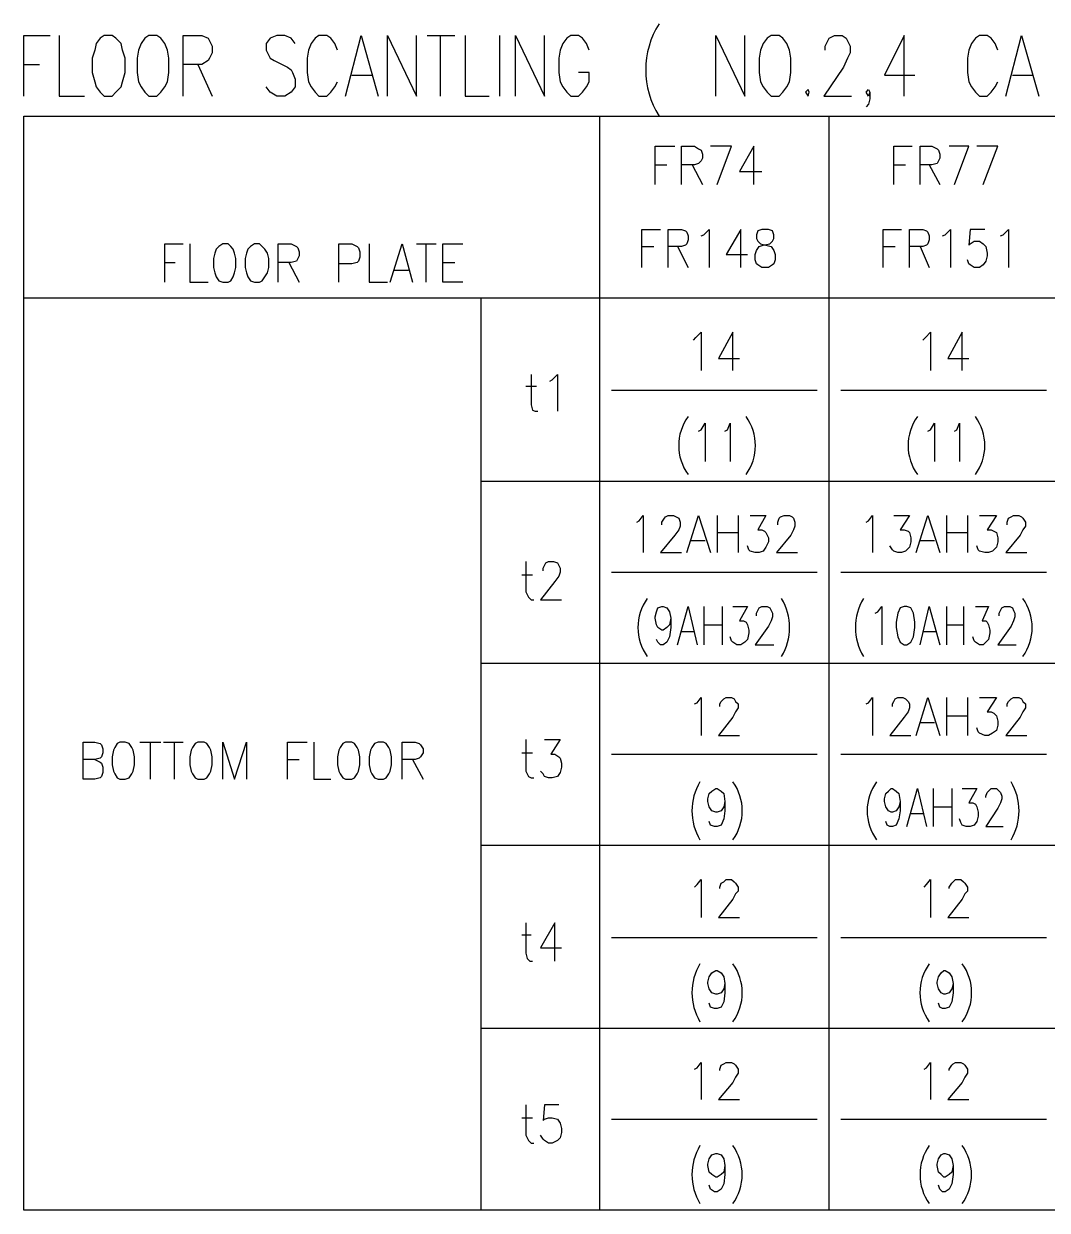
# Model space of a CAD drawing. Header units: millimetres. Extents: x 0.6 to 49, y 0.3 to 23.1.
# Drawn here: x 39.073 to 41.661, y 4.077 to 7.077 of the extents above; entities that cross this region are included whole.
import ezdxf

# ---------------------------------------------------------------- set-up
doc = ezdxf.new("R2010")
doc.units = ezdxf.units.MM
doc.layers.add('PDF_Geometry', color=7, linetype='Continuous')

msp = doc.modelspace()

# ---------------------------------------------------------------- linework, layer by layer
at = {"layer": 'PDF_Geometry', "lineweight": 25}
for points in [[(39.0728, 6.8933), (39.0728, 7.0467), (39.1394, 7.0467)], [(39.1628, 7.0467), (39.1628, 6.8933), (39.2261, 6.8933)], [(39.4761, 6.8933), (39.4761, 7.0467), (39.5228, 7.0467), (39.5394, 7.04), (39.5428, 7.0333), (39.5494, 7.02), (39.5494, 7.0033), (39.5428, 6.99), (39.5394, 6.9833), (39.5228, 6.9733), (39.4761, 6.9733)], [(39.7594, 7.0267), (39.7494, 7.04), (39.7328, 7.0467), (39.7128, 7.0467), (39.6961, 7.04), (39.6861, 7.0267), (39.6861, 7.01), (39.6928, 6.9967), (39.6961, 6.99), (39.7061, 6.9833), (39.7394, 6.9667), (39.7494, 6.96), (39.7528, 6.9533), (39.7594, 6.9367), (39.7594, 6.9167), (39.7494, 6.9033), (39.7328, 6.8933), (39.7128, 6.8933), (39.6961, 6.9033), (39.6861, 6.9167)], [(39.8661, 7.01), (39.8594, 7.0267), (39.8494, 7.04), (39.8394, 7.0467), (39.8194, 7.0467), (39.8094, 7.04), (39.7994, 7.0267), (39.7928, 7.01), (39.7894, 6.99), (39.7894, 6.9533), (39.7928, 6.93), (39.7994, 6.9167), (39.8094, 6.9033), (39.8194, 6.8933), (39.8394, 6.8933), (39.8494, 6.9033), (39.8594, 6.9167), (39.8661, 6.93)], [(39.8861, 6.8933), (39.9261, 7.0467), (39.9694, 6.8933)], [(39.9928, 6.8933), (39.9928, 7.0467), (40.0661, 6.8933), (40.0661, 7.0467)], [(40.0928, 7.0467), (40.1628, 7.0467)], [(40.1261, 7.0467), (40.1261, 6.8933)], [(40.1894, 7.0467), (40.1894, 6.8933), (40.2494, 6.8933)], [(40.2761, 7.0467), (40.2761, 6.8933)], [(40.3161, 6.8933), (40.3161, 7.0467), (40.3894, 6.8933), (40.3894, 7.0467)], [(40.5028, 7.01), (40.4961, 7.0267), (40.4861, 7.04), (40.4761, 7.0467), (40.4561, 7.0467), (40.4461, 7.04), (40.4361, 7.0267), (40.4294, 7.01), (40.4261, 6.99), (40.4261, 6.9533), (40.4294, 6.93), (40.4361, 6.9167), (40.4461, 6.9033), (40.4561, 6.8933), (40.4761, 6.8933), (40.4861, 6.9033), (40.4961, 6.9167), (40.5028, 6.93), (40.5028, 6.9533), (40.4761, 6.9533)], [(40.8228, 6.8933), (40.8228, 7.0467), (40.8961, 6.8933), (40.8961, 7.0467)], [(41.0994, 7.01), (41.0994, 7.02), (41.1061, 7.0333), (41.1094, 7.04), (41.1228, 7.0467), (41.1428, 7.0467), (41.1528, 7.04), (41.1561, 7.0333), (41.1628, 7.02), (41.1628, 7.0033), (41.1561, 6.99), (41.1461, 6.9667), (41.0961, 6.8933), (41.1661, 6.8933)], [(41.2994, 6.8933), (41.2994, 7.0467), (41.2494, 6.9467), (41.3261, 6.9467)], [(41.5361, 7.01), (41.5294, 7.0267), (41.5194, 7.04), (41.5094, 7.0467), (41.4894, 7.0467), (41.4794, 7.04), (41.4694, 7.0267), (41.4628, 7.01), (41.4594, 6.99), (41.4594, 6.9533), (41.4628, 6.93), (41.4694, 6.9167), (41.4794, 6.9033), (41.4894, 6.8933), (41.5094, 6.8933), (41.5194, 6.9033), (41.5294, 6.9167), (41.5361, 6.93)], [(41.5561, 6.8933), (41.5961, 7.0467), (41.6394, 6.8933)], [(39.0728, 6.9733), (39.1128, 6.9733)], [(39.5128, 6.9733), (39.5494, 6.8933)], [(39.9028, 6.9467), (39.9528, 6.9467)], [(41.5728, 6.9467), (41.6228, 6.9467)], [(41.2128, 6.9033), (41.2094, 6.8933), (41.2028, 6.9033), (41.2094, 6.91), (41.2128, 6.9033), (41.2128, 6.8867), (41.2094, 6.8733), (41.2028, 6.8667)], [(40.5294, 4.0767), (40.5294, 6.8433)], [(41.1094, 4.0767), (41.1094, 6.8433)], [(40.6694, 6.67), (40.6694, 6.7667), (40.7194, 6.7667)], [(40.7361, 6.67), (40.7361, 6.7667), (40.7694, 6.7667), (40.7794, 6.76), (40.7861, 6.7567), (40.7894, 6.7467), (40.7894, 6.7367), (40.7861, 6.73), (40.7794, 6.7233), (40.7694, 6.72), (40.7361, 6.72)], [(40.8261, 6.67), (40.8628, 6.7667), (40.8094, 6.7667)], [(40.9194, 6.67), (40.9194, 6.7667), (40.8828, 6.7033), (40.9394, 6.7033)], [(41.2728, 6.67), (41.2728, 6.7667), (41.3194, 6.7667)], [(41.3394, 6.67), (41.3394, 6.7667), (41.3694, 6.7667), (41.3828, 6.76), (41.3861, 6.7567), (41.3894, 6.7467), (41.3894, 6.7367), (41.3861, 6.73), (41.3828, 6.7233), (41.3694, 6.72), (41.3394, 6.72)], [(41.4261, 6.67), (41.4628, 6.7667), (41.4128, 6.7667)], [(41.4994, 6.67), (41.5361, 6.7667), (41.4828, 6.7667)], [(40.6694, 6.72), (40.6994, 6.72)], [(40.7628, 6.72), (40.7894, 6.67)], [(41.2728, 6.72), (41.3028, 6.72)], [(41.3628, 6.72), (41.3894, 6.67)], [(40.6361, 6.46), (40.6361, 6.5567), (40.6828, 6.5567)], [(40.7028, 6.46), (40.7028, 6.5567), (40.7361, 6.5567), (40.7461, 6.5533), (40.7494, 6.55), (40.7528, 6.54), (40.7528, 6.53), (40.7494, 6.52), (40.7461, 6.5167), (40.7361, 6.5133), (40.7028, 6.5133)], [(40.7861, 6.54), (40.7928, 6.5433), (40.8061, 6.5567), (40.8061, 6.46)], [(40.8861, 6.46), (40.8861, 6.5567), (40.8494, 6.4933), (40.9028, 6.4933)], [(41.2461, 6.46), (41.2461, 6.5567), (41.2928, 6.5567)], [(41.3128, 6.46), (41.3128, 6.5567), (41.3461, 6.5567), (41.3561, 6.5533), (41.3594, 6.55), (41.3628, 6.54), (41.3628, 6.53), (41.3594, 6.52), (41.3561, 6.5167), (41.3461, 6.5133), (41.3128, 6.5133)], [(41.3961, 6.54), (41.4028, 6.5433), (41.4161, 6.5567), (41.4161, 6.46)], [(41.5028, 6.5567), (41.4661, 6.5567), (41.4628, 6.5167), (41.4661, 6.52), (41.4761, 6.5267), (41.4894, 6.5267), (41.4994, 6.52), (41.5061, 6.5133), (41.5094, 6.4967), (41.5094, 6.49), (41.5061, 6.4767), (41.4994, 6.4667), (41.4894, 6.46), (41.4761, 6.46), (41.4661, 6.4667), (41.4628, 6.47), (41.4594, 6.48)], [(41.5428, 6.54), (41.5494, 6.5433), (41.5628, 6.5567), (41.5628, 6.46)], [(39.4294, 6.4233), (39.4294, 6.52), (39.4761, 6.52)], [(39.4928, 6.52), (39.4928, 6.4233), (39.5394, 6.4233)], [(39.7161, 6.4233), (39.7161, 6.52), (39.7494, 6.52), (39.7628, 6.5133), (39.7661, 6.51), (39.7694, 6.5), (39.7694, 6.49), (39.7661, 6.4833), (39.7628, 6.4767), (39.7494, 6.4733), (39.7161, 6.4733)], [(39.8694, 6.4233), (39.8694, 6.52), (39.9028, 6.52), (39.9161, 6.5133), (39.9194, 6.51), (39.9228, 6.5), (39.9228, 6.4867), (39.9194, 6.4767), (39.9161, 6.4733), (39.9028, 6.47), (39.8694, 6.47)], [(39.9461, 6.52), (39.9461, 6.4233), (39.9928, 6.4233)], [(39.9994, 6.4233), (40.0294, 6.52), (40.0561, 6.4233)], [(40.0661, 6.52), (40.1161, 6.52)], [(40.0894, 6.52), (40.0894, 6.4233)], [(40.1828, 6.4233), (40.1328, 6.4233), (40.1328, 6.52), (40.1828, 6.52)], [(40.6361, 6.5133), (40.6661, 6.5133)], [(40.7261, 6.5133), (40.7528, 6.46)], [(41.2461, 6.5133), (41.2761, 6.5133)], [(41.3394, 6.5133), (41.3628, 6.46)], [(39.4294, 6.4733), (39.4561, 6.4733)], [(39.7428, 6.4733), (39.7694, 6.4233)], [(40.0094, 6.4533), (40.0461, 6.4533)], [(40.1328, 6.4733), (40.1628, 6.4733)], [(39.0728, 6.3833), (48.0728, 6.3833)], [(40.2294, 4.0767), (40.2294, 6.3833)], [(40.7661, 6.2767), (40.7728, 6.2833), (40.7861, 6.2967), (40.7861, 6.2)], [(40.8661, 6.2), (40.8661, 6.2967), (40.8294, 6.23), (40.8828, 6.23)], [(41.3461, 6.2767), (41.3528, 6.2833), (41.3661, 6.2967), (41.3661, 6.2)], [(41.4461, 6.2), (41.4461, 6.2967), (41.4094, 6.23), (41.4628, 6.23)], [(40.3561, 6.19), (40.3561, 6.1133), (40.3594, 6.1), (40.3661, 6.0967), (40.3728, 6.0967)], [(40.4028, 6.1733), (40.4094, 6.1767), (40.4228, 6.19), (40.4228, 6.0967)], [(40.3428, 6.16), (40.3694, 6.16)], [(40.5594, 6.15), (41.0794, 6.15)], [(41.1394, 6.15), (41.6594, 6.15)], [(40.7794, 6.0467), (40.7861, 6.05), (40.7961, 6.0667), (40.7961, 5.97)], [(40.8461, 6.0467), (40.8528, 6.05), (40.8594, 6.0667), (40.8594, 5.97)], [(41.3594, 6.0467), (41.3661, 6.05), (41.3761, 6.0667), (41.3761, 5.97)], [(41.4261, 6.0467), (41.4328, 6.05), (41.4394, 6.0667), (41.4394, 5.97)], [(40.2294, 5.92), (48.0728, 5.92)], [(40.6228, 5.8167), (40.6294, 5.82), (40.6394, 5.8333), (40.6394, 5.74)], [(40.6861, 5.81), (40.6861, 5.8167), (40.6928, 5.8267), (40.6961, 5.83), (40.7028, 5.8333), (40.7161, 5.8333), (40.7228, 5.83), (40.7294, 5.8267), (40.7328, 5.8167), (40.7328, 5.8067), (40.7294, 5.7967), (40.7194, 5.7833), (40.6828, 5.74), (40.7361, 5.74)], [(40.7494, 5.74), (40.7794, 5.8333), (40.8094, 5.74)], [(40.8261, 5.8333), (40.8261, 5.74)], [(40.8794, 5.8333), (40.8794, 5.74)], [(40.9094, 5.8333), (40.9494, 5.8333), (40.9294, 5.7967), (40.9394, 5.7967), (40.9461, 5.7933), (40.9494, 5.79), (40.9561, 5.7767), (40.9561, 5.7667), (40.9494, 5.7533), (40.9428, 5.7433), (40.9328, 5.74), (40.9228, 5.74), (40.9094, 5.7433), (40.9061, 5.7467), (40.9028, 5.7567)], [(40.9794, 5.81), (40.9794, 5.8167), (40.9828, 5.8267), (40.9861, 5.83), (40.9961, 5.8333), (41.0094, 5.8333), (41.0161, 5.83), (41.0194, 5.8267), (41.0228, 5.8167), (41.0228, 5.8067), (41.0194, 5.7967), (41.0128, 5.7833), (40.9761, 5.74), (41.0294, 5.74)], [(41.2028, 5.8167), (41.2094, 5.82), (41.2194, 5.8333), (41.2194, 5.74)], [(41.2728, 5.8333), (41.3128, 5.8333), (41.2894, 5.7967), (41.2994, 5.7967), (41.3094, 5.7933), (41.3128, 5.79), (41.3161, 5.7767), (41.3161, 5.7667), (41.3128, 5.7533), (41.3028, 5.7433), (41.2928, 5.74), (41.2828, 5.74), (41.2728, 5.7433), (41.2694, 5.7467), (41.2628, 5.7567)], [(41.3294, 5.74), (41.3594, 5.8333), (41.3894, 5.74)], [(41.4061, 5.8333), (41.4061, 5.74)], [(41.4594, 5.8333), (41.4594, 5.74)], [(41.4894, 5.8333), (41.5328, 5.8333), (41.5094, 5.7967), (41.5194, 5.7967), (41.5261, 5.7933), (41.5328, 5.79), (41.5361, 5.7767), (41.5361, 5.7667), (41.5328, 5.7533), (41.5228, 5.7433), (41.5128, 5.74), (41.5028, 5.74), (41.4894, 5.7433), (41.4861, 5.7467), (41.4828, 5.7567)], [(41.5594, 5.81), (41.5594, 5.8167), (41.5628, 5.8267), (41.5694, 5.83), (41.5761, 5.8333), (41.5894, 5.8333), (41.5961, 5.83), (41.5994, 5.8267), (41.6061, 5.8167), (41.6061, 5.8067), (41.5994, 5.7967), (41.5928, 5.7833), (41.5561, 5.74), (41.6094, 5.74)], [(40.8261, 5.79), (40.8794, 5.79)], [(41.4061, 5.79), (41.4594, 5.79)], [(40.7594, 5.77), (40.7961, 5.77)], [(41.3394, 5.77), (41.3761, 5.77)], [(40.3428, 5.7167), (40.3428, 5.64), (40.3494, 5.6267), (40.3561, 5.62), (40.3628, 5.62)], [(40.3861, 5.6933), (40.3861, 5.7), (40.3894, 5.7067), (40.3928, 5.7133), (40.3994, 5.7167), (40.4128, 5.7167), (40.4228, 5.7133), (40.4261, 5.7067), (40.4294, 5.7), (40.4294, 5.69), (40.4261, 5.68), (40.4161, 5.6667), (40.3794, 5.62), (40.4328, 5.62)], [(40.3328, 5.6833), (40.3594, 5.6833)], [(40.5594, 5.69), (41.0794, 5.69)], [(41.1394, 5.69), (41.6594, 5.69)], [(40.7094, 5.5733), (40.7061, 5.5567), (40.6994, 5.55), (40.6894, 5.5433), (40.6861, 5.5433), (40.6761, 5.55), (40.6728, 5.5567), (40.6694, 5.5733), (40.6694, 5.5767), (40.6728, 5.59), (40.6761, 5.6), (40.6861, 5.6033), (40.6894, 5.6033), (40.6994, 5.6), (40.7061, 5.59), (40.7094, 5.5733), (40.7094, 5.55), (40.7061, 5.5267), (40.6994, 5.5133), (40.6894, 5.5067), (40.6828, 5.5067), (40.6761, 5.5133), (40.6728, 5.52)], [(40.7261, 5.5067), (40.7528, 5.6033), (40.7761, 5.5067)], [(40.7928, 5.6033), (40.7928, 5.5067)], [(40.8394, 5.6033), (40.8394, 5.5067)], [(40.8661, 5.6033), (40.9028, 5.6033), (40.8828, 5.5667), (40.8928, 5.5667), (40.8994, 5.5633), (40.9028, 5.5567), (40.9061, 5.5433), (40.9061, 5.5367), (40.9028, 5.52), (40.8961, 5.5133), (40.8861, 5.5067), (40.8761, 5.5067), (40.8661, 5.5133), (40.8628, 5.5167), (40.8594, 5.5267)], [(40.9261, 5.58), (40.9261, 5.5867), (40.9294, 5.5933), (40.9328, 5.6), (40.9394, 5.6033), (40.9528, 5.6033), (40.9594, 5.6), (40.9628, 5.5933), (40.9661, 5.5867), (40.9661, 5.5767), (40.9628, 5.5667), (40.9561, 5.5533), (40.9228, 5.5067), (40.9694, 5.5067)], [(41.2261, 5.5867), (41.2328, 5.59), (41.2428, 5.6033), (41.2428, 5.5067)], [(41.3394, 5.5067), (41.3628, 5.6033), (41.3894, 5.5067)], [(41.4061, 5.6033), (41.4061, 5.5067)], [(41.4494, 5.6033), (41.4494, 5.5067)], [(41.4794, 5.6033), (41.5128, 5.6033), (41.4961, 5.5667), (41.5061, 5.5667), (41.5094, 5.5633), (41.5128, 5.5567), (41.5161, 5.5433), (41.5161, 5.5367), (41.5128, 5.52), (41.5061, 5.5133), (41.4994, 5.5067), (41.4894, 5.5067), (41.4794, 5.5133), (41.4761, 5.5167), (41.4728, 5.5267)], [(41.5394, 5.58), (41.5394, 5.5867), (41.5428, 5.5933), (41.5461, 5.6), (41.5528, 5.6033), (41.5661, 5.6033), (41.5728, 5.6), (41.5761, 5.5933), (41.5794, 5.5867), (41.5794, 5.5767), (41.5761, 5.5667), (41.5694, 5.5533), (41.5361, 5.5067), (41.5828, 5.5067)], [(40.7928, 5.5567), (40.8394, 5.5567)], [(41.4061, 5.5567), (41.4494, 5.5567)], [(40.7361, 5.54), (40.7661, 5.54)], [(41.3461, 5.54), (41.3794, 5.54)], [(40.2294, 5.46), (48.0728, 5.46)], [(40.7694, 5.3567), (40.7761, 5.36), (40.7861, 5.3733), (40.7861, 5.2767)], [(40.8328, 5.35), (40.8328, 5.3567), (40.8361, 5.3633), (40.8428, 5.37), (40.8494, 5.3733), (40.8628, 5.3733), (40.8694, 5.37), (40.8728, 5.3633), (40.8794, 5.3567), (40.8794, 5.3467), (40.8728, 5.3367), (40.8661, 5.3233), (40.8294, 5.2767), (40.8828, 5.2767)], [(41.2028, 5.3567), (41.2094, 5.36), (41.2194, 5.3733), (41.2194, 5.2767)], [(41.2694, 5.35), (41.2694, 5.3567), (41.2728, 5.3633), (41.2761, 5.37), (41.2828, 5.3733), (41.2961, 5.3733), (41.3028, 5.37), (41.3094, 5.3633), (41.3128, 5.3567), (41.3128, 5.3467), (41.3094, 5.3367), (41.2994, 5.3233), (41.2628, 5.2767), (41.3161, 5.2767)], [(41.3294, 5.2767), (41.3594, 5.3733), (41.3894, 5.2767)], [(41.4061, 5.3733), (41.4061, 5.2767)], [(41.4594, 5.3733), (41.4594, 5.2767)], [(41.4894, 5.3733), (41.5328, 5.3733), (41.5094, 5.3367), (41.5194, 5.3367), (41.5261, 5.3333), (41.5328, 5.3267), (41.5361, 5.3133), (41.5361, 5.3033), (41.5328, 5.29), (41.5228, 5.2833), (41.5128, 5.2767), (41.5028, 5.2767), (41.4894, 5.2833), (41.4861, 5.2867), (41.4828, 5.2967)], [(41.5594, 5.35), (41.5594, 5.3567), (41.5628, 5.3633), (41.5694, 5.37), (41.5761, 5.3733), (41.5894, 5.3733), (41.5961, 5.37), (41.5994, 5.3633), (41.6061, 5.3567), (41.6061, 5.3467), (41.5994, 5.3367), (41.5928, 5.3233), (41.5561, 5.2767), (41.6094, 5.2767)], [(41.3394, 5.31), (41.3761, 5.31)], [(41.4061, 5.3267), (41.4594, 5.3267)], [(39.2528, 5.2167), (39.2661, 5.21), (39.2694, 5.2067), (39.2728, 5.1967), (39.2728, 5.1833), (39.2694, 5.1733), (39.2661, 5.17), (39.2528, 5.1667), (39.2228, 5.1667), (39.2228, 5.26), (39.2528, 5.26), (39.2661, 5.2567), (39.2694, 5.2533), (39.2728, 5.2433), (39.2728, 5.2333), (39.2694, 5.2233), (39.2661, 5.22), (39.2528, 5.2167), (39.2228, 5.2167)], [(39.3661, 5.26), (39.4194, 5.26)], [(39.3928, 5.26), (39.3928, 5.1667)], [(39.4261, 5.26), (39.4761, 5.26)], [(39.4528, 5.26), (39.4528, 5.1667)], [(39.5761, 5.1667), (39.5761, 5.26), (39.6061, 5.1667), (39.6361, 5.26), (39.6361, 5.1667)], [(39.7394, 5.1667), (39.7394, 5.26), (39.7894, 5.26)], [(39.8061, 5.26), (39.8061, 5.1667), (39.8494, 5.1667)], [(40.0294, 5.1667), (40.0294, 5.26), (40.0628, 5.26), (40.0728, 5.2567), (40.0761, 5.2533), (40.0828, 5.2433), (40.0828, 5.2333), (40.0761, 5.2233), (40.0728, 5.22), (40.0628, 5.2167), (40.0294, 5.2167)], [(40.3428, 5.2667), (40.3428, 5.1867), (40.3494, 5.1733), (40.3561, 5.17), (40.3628, 5.17)], [(40.3894, 5.2667), (40.4294, 5.2667), (40.4061, 5.23), (40.4161, 5.23), (40.4261, 5.2233), (40.4294, 5.22), (40.4328, 5.2067), (40.4328, 5.1967), (40.4294, 5.1833), (40.4228, 5.1733), (40.4094, 5.17), (40.3994, 5.17), (40.3894, 5.1733), (40.3861, 5.18), (40.3794, 5.1867)], [(40.3328, 5.2333), (40.3594, 5.2333)], [(40.5594, 5.23), (41.0794, 5.23)], [(41.1394, 5.23), (41.6594, 5.23)], [(39.7394, 5.2167), (39.7694, 5.2167)], [(40.0561, 5.2167), (40.0828, 5.1667)], [(40.8461, 5.11), (40.8428, 5.0967), (40.8361, 5.0867), (40.8261, 5.0833), (40.8228, 5.0833), (40.8128, 5.0867), (40.8061, 5.0967), (40.8028, 5.11), (40.8028, 5.1167), (40.8061, 5.13), (40.8128, 5.1367), (40.8228, 5.1433), (40.8261, 5.1433), (40.8361, 5.1367), (40.8428, 5.13), (40.8461, 5.11), (40.8461, 5.0867), (40.8428, 5.0667), (40.8361, 5.05), (40.8261, 5.0467), (40.8194, 5.0467), (40.8094, 5.05), (40.8061, 5.06)], [(41.2894, 5.11), (41.2861, 5.0967), (41.2794, 5.0867), (41.2694, 5.0833), (41.2661, 5.0833), (41.2594, 5.0867), (41.2528, 5.0967), (41.2494, 5.11), (41.2494, 5.1167), (41.2528, 5.13), (41.2594, 5.1367), (41.2661, 5.1433), (41.2694, 5.1433), (41.2794, 5.1367), (41.2861, 5.13), (41.2894, 5.11), (41.2894, 5.0867), (41.2861, 5.0667), (41.2794, 5.05), (41.2694, 5.0467), (41.2628, 5.0467), (41.2561, 5.05), (41.2528, 5.06)], [(41.3061, 5.0467), (41.3328, 5.1433), (41.3561, 5.0467)], [(41.3728, 5.1433), (41.3728, 5.0467)], [(41.4194, 5.1433), (41.4194, 5.0467)], [(41.4461, 5.1433), (41.4828, 5.1433), (41.4628, 5.1067), (41.4728, 5.1067), (41.4794, 5.1033), (41.4828, 5.0967), (41.4861, 5.0833), (41.4861, 5.0733), (41.4828, 5.06), (41.4761, 5.05), (41.4661, 5.0467), (41.4561, 5.0467), (41.4461, 5.05), (41.4428, 5.0567), (41.4394, 5.0667)], [(41.5061, 5.12), (41.5061, 5.1233), (41.5094, 5.1333), (41.5128, 5.1367), (41.5194, 5.1433), (41.5328, 5.1433), (41.5394, 5.1367), (41.5428, 5.1333), (41.5461, 5.1233), (41.5461, 5.1167), (41.5428, 5.1067), (41.5361, 5.0933), (41.5061, 5.0467), (41.5494, 5.0467)], [(41.3161, 5.08), (41.3461, 5.08)], [(41.3728, 5.0967), (41.4194, 5.0967)], [(40.2294, 5), (48.0728, 5)], [(40.7694, 4.8933), (40.7761, 4.9), (40.7861, 4.9133), (40.7861, 4.8167)], [(40.8328, 4.89), (40.8328, 4.8933), (40.8361, 4.9033), (40.8428, 4.9067), (40.8494, 4.9133), (40.8628, 4.9133), (40.8694, 4.9067), (40.8728, 4.9033), (40.8794, 4.8933), (40.8794, 4.8833), (40.8728, 4.8767), (40.8661, 4.8633), (40.8294, 4.8167), (40.8828, 4.8167)], [(41.3494, 4.8933), (41.3561, 4.9), (41.3661, 4.9133), (41.3661, 4.8167)], [(41.4128, 4.89), (41.4128, 4.8933), (41.4194, 4.9033), (41.4228, 4.9067), (41.4294, 4.9133), (41.4428, 4.9133), (41.4494, 4.9067), (41.4528, 4.9033), (41.4594, 4.8933), (41.4594, 4.8833), (41.4528, 4.8767), (41.4461, 4.8633), (41.4094, 4.8167), (41.4628, 4.8167)], [(40.3428, 4.8033), (40.3428, 4.7267), (40.3461, 4.7133), (40.3528, 4.7067), (40.3594, 4.7067)], [(40.4161, 4.7067), (40.4161, 4.8033), (40.3794, 4.74), (40.4328, 4.74)], [(40.3328, 4.7733), (40.3561, 4.7733)], [(40.5594, 4.7667), (41.0794, 4.7667)], [(41.1394, 4.7667), (41.6594, 4.7667)], [(40.8461, 4.65), (40.8428, 4.6367), (40.8361, 4.6267), (40.8261, 4.6233), (40.8228, 4.6233), (40.8128, 4.6267), (40.8061, 4.6367), (40.8028, 4.65), (40.8028, 4.6533), (40.8061, 4.6667), (40.8128, 4.6767), (40.8228, 4.6833), (40.8261, 4.6833), (40.8361, 4.6767), (40.8428, 4.6667), (40.8461, 4.65), (40.8461, 4.6267), (40.8428, 4.6033), (40.8361, 4.59), (40.8261, 4.5867), (40.8194, 4.5867), (40.8094, 4.59), (40.8061, 4.6)], [(41.4228, 4.65), (41.4194, 4.6367), (41.4128, 4.6267), (41.4028, 4.6233), (41.3994, 4.6233), (41.3928, 4.6267), (41.3861, 4.6367), (41.3828, 4.65), (41.3828, 4.6533), (41.3861, 4.6667), (41.3928, 4.6767), (41.3994, 4.6833), (41.4028, 4.6833), (41.4128, 4.6767), (41.4194, 4.6667), (41.4228, 4.65), (41.4228, 4.6267), (41.4194, 4.6033), (41.4128, 4.59), (41.4028, 4.5867), (41.3961, 4.5867), (41.3894, 4.59), (41.3861, 4.6)], [(40.2294, 4.5367), (48.0728, 4.5367)], [(40.7694, 4.4333), (40.7761, 4.4367), (40.7861, 4.45), (40.7861, 4.3567)], [(40.8328, 4.43), (40.8328, 4.4333), (40.8361, 4.4433), (40.8428, 4.4467), (40.8494, 4.45), (40.8628, 4.45), (40.8694, 4.4467), (40.8728, 4.4433), (40.8794, 4.4333), (40.8794, 4.4233), (40.8728, 4.4133), (40.8661, 4.4), (40.8294, 4.3567), (40.8828, 4.3567)], [(41.3494, 4.4333), (41.3561, 4.4367), (41.3661, 4.45), (41.3661, 4.3567)], [(41.4128, 4.43), (41.4128, 4.4333), (41.4194, 4.4433), (41.4228, 4.4467), (41.4294, 4.45), (41.4428, 4.45), (41.4494, 4.4467), (41.4528, 4.4433), (41.4594, 4.4333), (41.4594, 4.4233), (41.4528, 4.4133), (41.4461, 4.4), (41.4094, 4.3567), (41.4628, 4.3567)], [(40.3428, 4.3433), (40.3428, 4.2667), (40.3494, 4.2533), (40.3561, 4.2467), (40.3628, 4.2467)], [(40.4261, 4.3433), (40.3894, 4.3433), (40.3861, 4.3033), (40.3894, 4.3067), (40.3994, 4.31), (40.4094, 4.31), (40.4228, 4.3067), (40.4294, 4.2967), (40.4328, 4.2833), (40.4328, 4.2733), (40.4294, 4.26), (40.4228, 4.2533), (40.4094, 4.2467), (40.3994, 4.2467), (40.3894, 4.2533), (40.3861, 4.2567), (40.3794, 4.2667)], [(40.3328, 4.31), (40.3594, 4.31)], [(40.5594, 4.3067), (41.0794, 4.3067)], [(41.1394, 4.3067), (41.6594, 4.3067)], [(40.8461, 4.19), (40.8428, 4.1733), (40.8361, 4.1667), (40.8261, 4.16), (40.8228, 4.16), (40.8128, 4.1667), (40.8061, 4.1733), (40.8028, 4.19), (40.8028, 4.1933), (40.8061, 4.2067), (40.8128, 4.2167), (40.8228, 4.22), (40.8261, 4.22), (40.8361, 4.2167), (40.8428, 4.2067), (40.8461, 4.19), (40.8461, 4.1667), (40.8428, 4.1433), (40.8361, 4.13), (40.8261, 4.1233), (40.8194, 4.1233), (40.8094, 4.13), (40.8061, 4.14)], [(41.4228, 4.19), (41.4194, 4.1733), (41.4128, 4.1667), (41.4028, 4.16), (41.3994, 4.16), (41.3928, 4.1667), (41.3861, 4.1733), (41.3828, 4.19), (41.3828, 4.1933), (41.3861, 4.2067), (41.3928, 4.2167), (41.3994, 4.22), (41.4028, 4.22), (41.4128, 4.2167), (41.4194, 4.2067), (41.4228, 4.19), (41.4228, 4.1667), (41.4194, 4.1433), (41.4128, 4.13), (41.4028, 4.1233), (41.3961, 4.1233), (41.3894, 4.13), (41.3861, 4.14)]]:
    msp.add_lwpolyline(points, dxfattribs=at)
for points in [[(39.2761, 7.0467), (39.2661, 7.04), (39.2561, 7.0267), (39.2528, 7.01), (39.2461, 6.99), (39.2461, 6.9533), (39.2528, 6.93), (39.2561, 6.9167), (39.2661, 6.9033), (39.2761, 6.8933), (39.2961, 6.8933), (39.3061, 6.9033), (39.3194, 6.9167), (39.3228, 6.93), (39.3294, 6.9533), (39.3294, 6.99), (39.3228, 7.01), (39.3194, 7.0267), (39.3061, 7.04), (39.2961, 7.0467)], [(39.3894, 7.0467), (39.3794, 7.04), (39.3694, 7.0267), (39.3628, 7.01), (39.3594, 6.99), (39.3594, 6.9533), (39.3628, 6.93), (39.3694, 6.9167), (39.3794, 6.9033), (39.3894, 6.8933), (39.4094, 6.8933), (39.4194, 6.9033), (39.4294, 6.9167), (39.4361, 6.93), (39.4394, 6.9533), (39.4394, 6.99), (39.4361, 7.01), (39.4294, 7.0267), (39.4194, 7.04), (39.4094, 7.0467)], [(40.9628, 7.0467), (40.9528, 7.04), (40.9428, 7.0267), (40.9361, 7.01), (40.9328, 6.99), (40.9328, 6.9533), (40.9361, 6.93), (40.9428, 6.9167), (40.9528, 6.9033), (40.9628, 6.8933), (40.9828, 6.8933), (40.9928, 6.9033), (41.0028, 6.9167), (41.0094, 6.93), (41.0128, 6.9533), (41.0128, 6.99), (41.0094, 7.01), (41.0028, 7.0267), (40.9928, 7.04), (40.9828, 7.0467)], [(41.0561, 6.91), (41.0494, 6.9033), (41.0561, 6.8933), (41.0594, 6.9033)], [(48.0728, 6.8433), (48.0728, 4.0767), (39.0728, 4.0767), (39.0728, 6.8433)], [(40.9394, 6.5567), (40.9294, 6.5533), (40.9261, 6.5433), (40.9261, 6.5333), (40.9294, 6.5267), (40.9361, 6.52), (40.9494, 6.5167), (40.9628, 6.5133), (40.9694, 6.5033), (40.9728, 6.4933), (40.9728, 6.48), (40.9694, 6.47), (40.9661, 6.4667), (40.9561, 6.46), (40.9394, 6.46), (40.9294, 6.4667), (40.9261, 6.47), (40.9228, 6.48), (40.9228, 6.4933), (40.9261, 6.5033), (40.9328, 6.5133), (40.9428, 6.5167), (40.9594, 6.52), (40.9661, 6.5267), (40.9694, 6.5333), (40.9694, 6.5433), (40.9661, 6.5533), (40.9561, 6.5567)], [(39.5761, 6.52), (39.5661, 6.5133), (39.5594, 6.5067), (39.5561, 6.4967), (39.5528, 6.4833), (39.5528, 6.46), (39.5561, 6.4467), (39.5594, 6.4367), (39.5661, 6.4267), (39.5761, 6.4233), (39.5894, 6.4233), (39.5961, 6.4267), (39.6028, 6.4367), (39.6061, 6.4467), (39.6094, 6.46), (39.6094, 6.4833), (39.6061, 6.4967), (39.6028, 6.5067), (39.5961, 6.5133), (39.5894, 6.52)], [(39.6561, 6.52), (39.6461, 6.5133), (39.6394, 6.5067), (39.6361, 6.4967), (39.6328, 6.4833), (39.6328, 6.46), (39.6361, 6.4467), (39.6394, 6.4367), (39.6461, 6.4267), (39.6561, 6.4233), (39.6694, 6.4233), (39.6761, 6.4267), (39.6828, 6.4367), (39.6894, 6.4467), (39.6928, 6.46), (39.6928, 6.4833), (39.6894, 6.4967), (39.6828, 6.5067), (39.6761, 6.5133), (39.6694, 6.52)], [(41.2994, 5.6033), (41.2894, 5.6), (41.2828, 5.5867), (41.2794, 5.5633), (41.2794, 5.55), (41.2828, 5.5267), (41.2894, 5.5133), (41.2994, 5.5067), (41.3061, 5.5067), (41.3161, 5.5133), (41.3228, 5.5267), (41.3261, 5.55), (41.3261, 5.5633), (41.3228, 5.5867), (41.3161, 5.6), (41.3061, 5.6033)], [(39.3161, 5.26), (39.3094, 5.2567), (39.3028, 5.2467), (39.2994, 5.24), (39.2961, 5.2233), (39.2961, 5.2033), (39.2994, 5.1867), (39.3028, 5.18), (39.3094, 5.17), (39.3161, 5.1667), (39.3294, 5.1667), (39.3394, 5.17), (39.3461, 5.18), (39.3494, 5.1867), (39.3528, 5.2033), (39.3528, 5.2233), (39.3494, 5.24), (39.3461, 5.2467), (39.3394, 5.2567), (39.3294, 5.26)], [(39.5128, 5.26), (39.5061, 5.2567), (39.4994, 5.2467), (39.4961, 5.24), (39.4928, 5.2233), (39.4928, 5.2033), (39.4961, 5.1867), (39.4994, 5.18), (39.5061, 5.17), (39.5128, 5.1667), (39.5294, 5.1667), (39.5361, 5.17), (39.5428, 5.18), (39.5461, 5.1867), (39.5494, 5.2033), (39.5494, 5.2233), (39.5461, 5.24), (39.5428, 5.2467), (39.5361, 5.2567), (39.5294, 5.26)], [(39.8861, 5.26), (39.8794, 5.2567), (39.8728, 5.2467), (39.8694, 5.24), (39.8661, 5.2233), (39.8661, 5.2033), (39.8694, 5.1867), (39.8728, 5.18), (39.8794, 5.17), (39.8861, 5.1667), (39.9028, 5.1667), (39.9094, 5.17), (39.9161, 5.18), (39.9194, 5.1867), (39.9228, 5.2033), (39.9228, 5.2233), (39.9194, 5.24), (39.9161, 5.2467), (39.9094, 5.2567), (39.9028, 5.26)], [(39.9694, 5.26), (39.9594, 5.2567), (39.9528, 5.2467), (39.9494, 5.24), (39.9461, 5.2233), (39.9461, 5.2033), (39.9494, 5.1867), (39.9528, 5.18), (39.9594, 5.17), (39.9694, 5.1667), (39.9828, 5.1667), (39.9894, 5.17), (39.9961, 5.18), (39.9994, 5.1867), (40.0028, 5.2033), (40.0028, 5.2233), (39.9994, 5.24), (39.9961, 5.2467), (39.9894, 5.2567), (39.9828, 5.26)]]:
    msp.add_lwpolyline(points, close=True, dxfattribs=at)
for centre, radius, start, end in [((40.8643, 6.96), 0.2186, 147.7399, 212.2601), ((40.8542, 6.01), 0.1252, 144.1329, 215.8671), ((40.798, 6.01), 0.1252, 324.1329, 35.8671), ((41.4342, 6.01), 0.1252, 144.1329, 215.8671), ((41.378, 6.01), 0.1252, 324.1329, 35.8671), ((40.7521, 5.55), 0.1261, 144.4497, 215.5503), ((40.8661, 5.55), 0.1435, 329.2645, 30.7355), ((41.3194, 5.55), 0.1435, 149.2645, 210.7355), ((41.4968, 5.55), 0.1261, 324.4497, 35.5503), ((40.9047, 5.0867), 0.1423, 148.9787, 211.0213), ((40.7647, 5.0867), 0.1252, 324.1329, 35.8671), ((41.3309, 5.0867), 0.1252, 144.1329, 215.8671), ((41.4475, 5.0867), 0.1423, 328.9787, 31.0213), ((40.9047, 4.6267), 0.1423, 148.9787, 211.0213), ((40.7647, 4.6267), 0.1252, 324.1329, 35.8671), ((41.4642, 4.6267), 0.1252, 144.1329, 215.8671), ((41.3447, 4.6267), 0.1252, 324.1329, 35.8671), ((40.9061, 4.1667), 0.1435, 149.2645, 210.7355), ((40.7635, 4.1667), 0.1261, 324.4497, 35.5503), ((41.4654, 4.1667), 0.1261, 144.4497, 215.5503), ((41.3435, 4.1667), 0.1261, 324.4497, 35.5503)]:
    msp.add_arc(centre, radius, start, end, dxfattribs=at)

doc.saveas('drawing.dxf')
